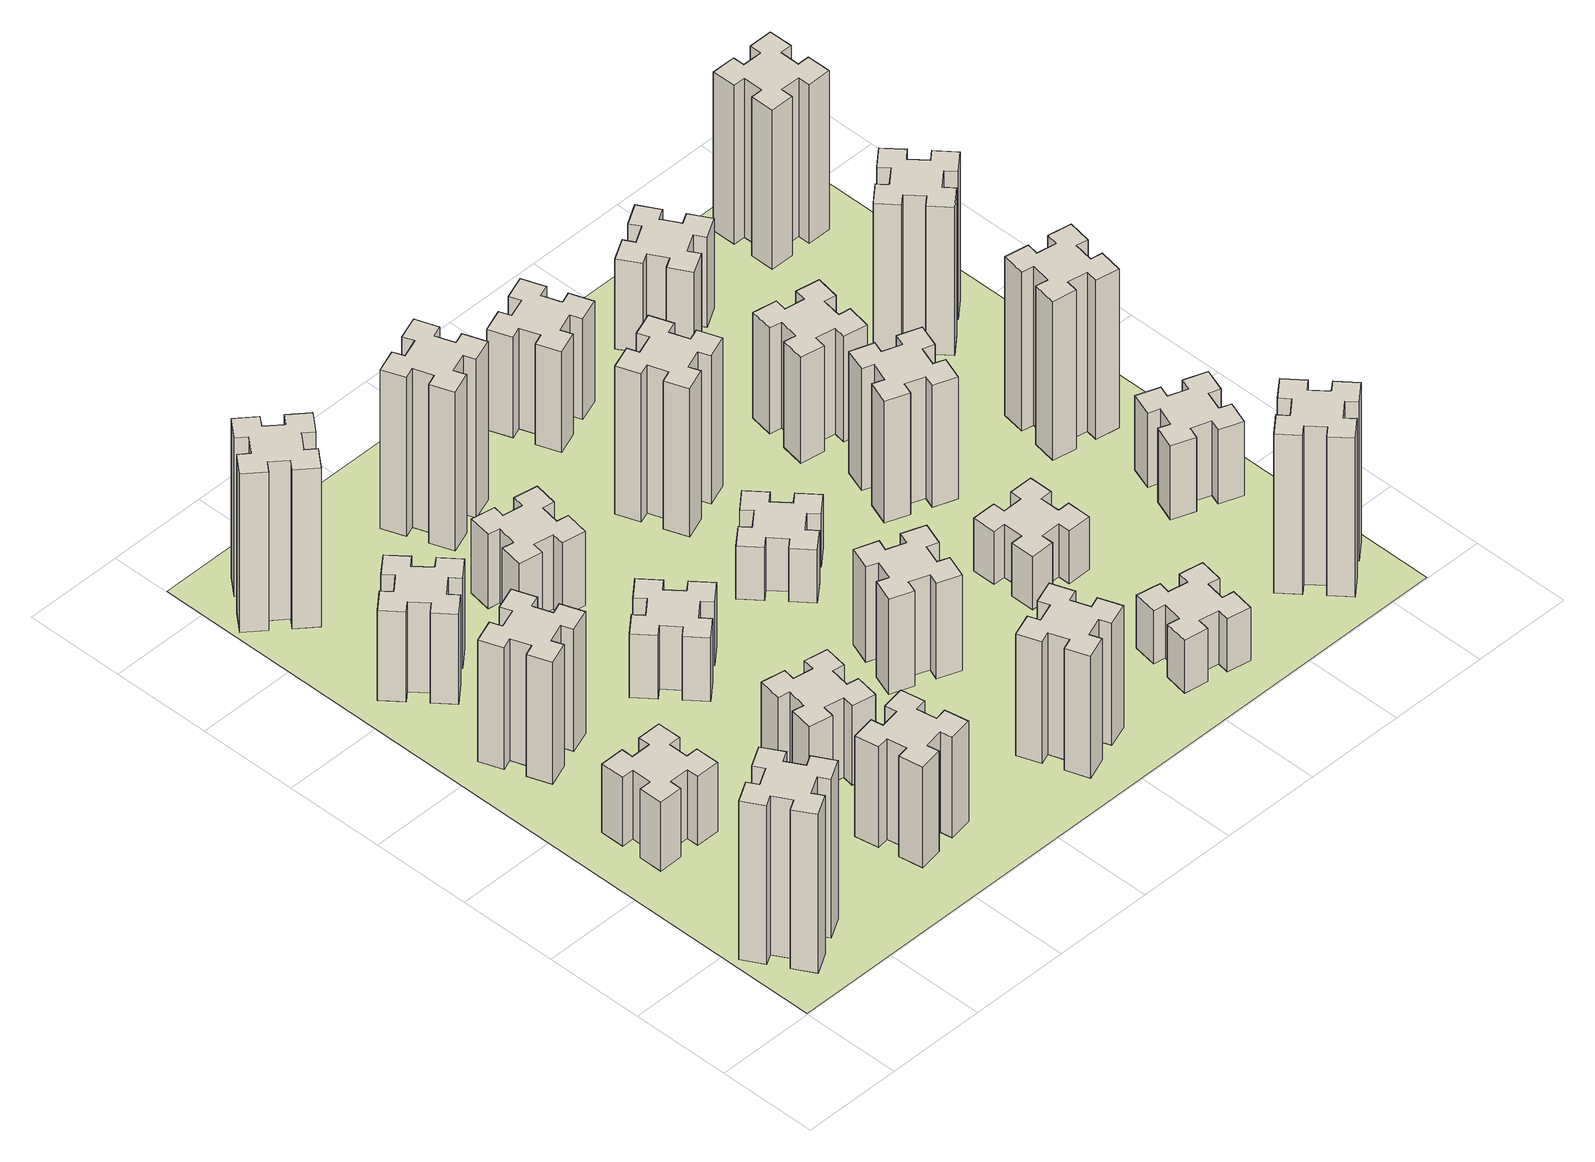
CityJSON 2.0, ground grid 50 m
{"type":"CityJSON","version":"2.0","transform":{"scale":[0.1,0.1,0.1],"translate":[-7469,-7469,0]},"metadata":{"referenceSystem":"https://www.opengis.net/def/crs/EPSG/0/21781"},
"CityObjects":{
"building1":{"type":"Building","attributes":{"class":"1000","function":"1000","usage":"1000","yearOfConstruction":2016,"roofType":"1000","measuredHeight":90,"storeysAboveGround":30,"storeysBelowGround":0},"geometry":[{"type":"Solid","lod":"1","boundaries":[[[[0,1,2,3,4,5,6,7,8,9,10,11,12,13,14,15,16,17,18,19]],[[17,16,20,21]],[[16,15,22,20]],[[15,14,23,22]],[[14,13,24,23]],[[13,12,25,24]],[[12,11,26,25]],[[11,10,27,26]],[[10,9,28,27]],[[9,8,29,28]],[[8,7,30,29]],[[7,6,31,30]],[[6,5,32,31]],[[5,4,33,32]],[[4,3,34,33]],[[3,2,35,34]],[[2,1,36,35]],[[1,0,37,36]],[[0,19,38,37]],[[19,18,39,38]],[[18,17,21,39]],[[24,25,26,27,28,29,30,31,32,33,34,35,36,37,38,39,21,20,22,23]]]]}]},
"building2":{"type":"Building","attributes":{"class":"1000","function":"1000","usage":"1000","yearOfConstruction":2016,"roofType":"1000","measuredHeight":39,"storeysAboveGround":30,"storeysBelowGround":0},"geometry":[{"type":"Solid","lod":"1","boundaries":[[[[40,41,42,43,44,45,46,47,48,49,50,51,52,53,54,55,56,57,58,59]],[[57,56,60,61]],[[56,55,62,60]],[[55,54,63,62]],[[54,53,64,63]],[[53,52,65,64]],[[52,51,66,65]],[[51,50,67,66]],[[50,49,68,67]],[[49,48,69,68]],[[48,47,70,69]],[[47,46,71,70]],[[46,45,72,71]],[[45,44,73,72]],[[44,43,74,73]],[[43,42,75,74]],[[42,41,76,75]],[[41,40,77,76]],[[40,59,78,77]],[[59,58,79,78]],[[58,57,61,79]],[[64,65,66,67,68,69,70,71,72,73,74,75,76,77,78,79,61,60,62,63]]]]}]},
"building3":{"type":"Building","attributes":{"class":"1000","function":"1000","usage":"1000","yearOfConstruction":2016,"roofType":"1000","measuredHeight":69,"storeysAboveGround":30,"storeysBelowGround":0},"geometry":[{"type":"Solid","lod":"1","boundaries":[[[[80,81,82,83,84,85,86,87,88,89,90,91,92,93,94,95,96,97,98,99]],[[97,96,100,101]],[[96,95,102,100]],[[95,94,103,102]],[[94,93,104,103]],[[93,92,105,104]],[[92,91,106,105]],[[91,90,107,106]],[[90,89,108,107]],[[89,88,109,108]],[[88,87,110,109]],[[87,86,111,110]],[[86,85,112,111]],[[85,84,113,112]],[[84,83,114,113]],[[83,82,115,114]],[[82,81,116,115]],[[81,80,117,116]],[[80,99,118,117]],[[99,98,119,118]],[[98,97,101,119]],[[104,105,106,107,108,109,110,111,112,113,114,115,116,117,118,119,101,100,102,103]]]]}]},
"building4":{"type":"Building","attributes":{"class":"1000","function":"1000","usage":"1000","yearOfConstruction":2016,"roofType":"1000","measuredHeight":51,"storeysAboveGround":30,"storeysBelowGround":0},"geometry":[{"type":"Solid","lod":"1","boundaries":[[[[120,121,122,123,124,125,126,127,128,129,130,131,132,133,134,135,136,137,138,139]],[[137,136,140,141]],[[136,135,142,140]],[[135,134,143,142]],[[134,133,144,143]],[[133,132,145,144]],[[132,131,146,145]],[[131,130,147,146]],[[130,129,148,147]],[[129,128,149,148]],[[128,127,150,149]],[[127,126,151,150]],[[126,125,152,151]],[[125,124,153,152]],[[124,123,154,153]],[[123,122,155,154]],[[122,121,156,155]],[[121,120,157,156]],[[120,139,158,157]],[[139,138,159,158]],[[138,137,141,159]],[[144,145,146,147,148,149,150,151,152,153,154,155,156,157,158,159,141,140,142,143]]]]}]},
"building5":{"type":"Building","attributes":{"class":"1000","function":"1000","usage":"1000","yearOfConstruction":2016,"roofType":"1000","measuredHeight":57,"storeysAboveGround":30,"storeysBelowGround":0},"geometry":[{"type":"Solid","lod":"1","boundaries":[[[[160,161,162,163,164,165,166,167,168,169,170,171,172,173,174,175,176,177,178,179]],[[177,176,180,181]],[[176,175,182,180]],[[175,174,183,182]],[[174,173,184,183]],[[173,172,185,184]],[[172,171,186,185]],[[171,170,187,186]],[[170,169,188,187]],[[169,168,189,188]],[[168,167,190,189]],[[167,166,191,190]],[[166,165,192,191]],[[165,164,193,192]],[[164,163,194,193]],[[163,162,195,194]],[[162,161,196,195]],[[161,160,197,196]],[[160,179,198,197]],[[179,178,199,198]],[[178,177,181,199]],[[184,185,186,187,188,189,190,191,192,193,194,195,196,197,198,199,181,180,182,183]]]]}]},
"building6":{"type":"Building","attributes":{"class":"1000","function":"1000","usage":"1000","yearOfConstruction":2016,"roofType":"1000","measuredHeight":90,"storeysAboveGround":30,"storeysBelowGround":0},"geometry":[{"type":"Solid","lod":"1","boundaries":[[[[200,201,202,203,204,205,206,207,208,209,210,211,212,213,214,215,216,217,218,219]],[[217,216,220,221]],[[216,215,222,220]],[[215,214,223,222]],[[214,213,224,223]],[[213,212,225,224]],[[212,211,226,225]],[[211,210,227,226]],[[210,209,228,227]],[[209,208,229,228]],[[208,207,230,229]],[[207,206,231,230]],[[206,205,232,231]],[[205,204,233,232]],[[204,203,234,233]],[[203,202,235,234]],[[202,201,236,235]],[[201,200,237,236]],[[200,219,238,237]],[[219,218,239,238]],[[218,217,221,239]],[[224,225,226,227,228,229,230,231,232,233,234,235,236,237,238,239,221,220,222,223]]]]}]},
"building7":{"type":"Building","attributes":{"class":"1000","function":"1000","usage":"1000","yearOfConstruction":2016,"roofType":"1000","measuredHeight":45,"storeysAboveGround":30,"storeysBelowGround":0},"geometry":[{"type":"Solid","lod":"1","boundaries":[[[[240,241,242,243,244,245,246,247,248,249,250,251,252,253,254,255,256,257,258,259]],[[257,256,260,261]],[[256,255,262,260]],[[255,254,263,262]],[[254,253,264,263]],[[253,252,265,264]],[[252,251,266,265]],[[251,250,267,266]],[[250,249,268,267]],[[249,248,269,268]],[[248,247,270,269]],[[247,246,271,270]],[[246,245,272,271]],[[245,244,273,272]],[[244,243,274,273]],[[243,242,275,274]],[[242,241,276,275]],[[241,240,277,276]],[[240,259,278,277]],[[259,258,279,278]],[[258,257,261,279]],[[264,265,266,267,268,269,270,271,272,273,274,275,276,277,278,279,261,260,262,263]]]]}]},
"building8":{"type":"Building","attributes":{"class":"1000","function":"1000","usage":"1000","yearOfConstruction":2016,"roofType":"1000","measuredHeight":36,"storeysAboveGround":30,"storeysBelowGround":0},"geometry":[{"type":"Solid","lod":"1","boundaries":[[[[280,281,282,283,284,285,286,287,288,289,290,291,292,293,294,295,296,297,298,299]],[[297,296,300,301]],[[296,295,302,300]],[[295,294,303,302]],[[294,293,304,303]],[[293,292,305,304]],[[292,291,306,305]],[[291,290,307,306]],[[290,289,308,307]],[[289,288,309,308]],[[288,287,310,309]],[[287,286,311,310]],[[286,285,312,311]],[[285,284,313,312]],[[284,283,314,313]],[[283,282,315,314]],[[282,281,316,315]],[[281,280,317,316]],[[280,299,318,317]],[[299,298,319,318]],[[298,297,301,319]],[[304,305,306,307,308,309,310,311,312,313,314,315,316,317,318,319,301,300,302,303]]]]}]},
"building9":{"type":"Building","attributes":{"class":"1000","function":"1000","usage":"1000","yearOfConstruction":2016,"roofType":"1000","measuredHeight":42,"storeysAboveGround":30,"storeysBelowGround":0},"geometry":[{"type":"Solid","lod":"1","boundaries":[[[[320,321,322,323,324,325,326,327,328,329,330,331,332,333,334,335,336,337,338,339]],[[337,336,340,341]],[[336,335,342,340]],[[335,334,343,342]],[[334,333,344,343]],[[333,332,345,344]],[[332,331,346,345]],[[331,330,347,346]],[[330,329,348,347]],[[329,328,349,348]],[[328,327,350,349]],[[327,326,351,350]],[[326,325,352,351]],[[325,324,353,352]],[[324,323,354,353]],[[323,322,355,354]],[[322,321,356,355]],[[321,320,357,356]],[[320,339,358,357]],[[339,338,359,358]],[[338,337,341,359]],[[344,345,346,347,348,349,350,351,352,353,354,355,356,357,358,359,341,340,342,343]]]]}]},
"building10":{"type":"Building","attributes":{"class":"1000","function":"1000","usage":"1000","yearOfConstruction":2016,"roofType":"1000","measuredHeight":69,"storeysAboveGround":30,"storeysBelowGround":0},"geometry":[{"type":"Solid","lod":"1","boundaries":[[[[360,361,362,363,364,365,366,367,368,369,370,371,372,373,374,375,376,377,378,379]],[[377,376,380,381]],[[376,375,382,380]],[[375,374,383,382]],[[374,373,384,383]],[[373,372,385,384]],[[372,371,386,385]],[[371,370,387,386]],[[370,369,388,387]],[[369,368,389,388]],[[368,367,390,389]],[[367,366,391,390]],[[366,365,392,391]],[[365,364,393,392]],[[364,363,394,393]],[[363,362,395,394]],[[362,361,396,395]],[[361,360,397,396]],[[360,379,398,397]],[[379,378,399,398]],[[378,377,381,399]],[[384,385,386,387,388,389,390,391,392,393,394,395,396,397,398,399,381,380,382,383]]]]}]},
"building11":{"type":"Building","attributes":{"class":"1000","function":"1000","usage":"1000","yearOfConstruction":2016,"roofType":"1000","measuredHeight":90,"storeysAboveGround":30,"storeysBelowGround":0},"geometry":[{"type":"Solid","lod":"1","boundaries":[[[[400,401,402,403,404,405,406,407,408,409,410,411,412,413,414,415,416,417,418,419]],[[417,416,420,421]],[[416,415,422,420]],[[415,414,423,422]],[[414,413,424,423]],[[413,412,425,424]],[[412,411,426,425]],[[411,410,427,426]],[[410,409,428,427]],[[409,408,429,428]],[[408,407,430,429]],[[407,406,431,430]],[[406,405,432,431]],[[405,404,433,432]],[[404,403,434,433]],[[403,402,435,434]],[[402,401,436,435]],[[401,400,437,436]],[[400,419,438,437]],[[419,418,439,438]],[[418,417,421,439]],[[424,425,426,427,428,429,430,431,432,433,434,435,436,437,438,439,421,420,422,423]]]]}]},
"building12":{"type":"Building","attributes":{"class":"1000","function":"1000","usage":"1000","yearOfConstruction":2016,"roofType":"1000","measuredHeight":54,"storeysAboveGround":30,"storeysBelowGround":0},"geometry":[{"type":"Solid","lod":"1","boundaries":[[[[440,441,442,443,444,445,446,447,448,449,450,451,452,453,454,455,456,457,458,459]],[[457,456,460,461]],[[456,455,462,460]],[[455,454,463,462]],[[454,453,464,463]],[[453,452,465,464]],[[452,451,466,465]],[[451,450,467,466]],[[450,449,468,467]],[[449,448,469,468]],[[448,447,470,469]],[[447,446,471,470]],[[446,445,472,471]],[[445,444,473,472]],[[444,443,474,473]],[[443,442,475,474]],[[442,441,476,475]],[[441,440,477,476]],[[440,459,478,477]],[[459,458,479,478]],[[458,457,461,479]],[[464,465,466,467,468,469,470,471,472,473,474,475,476,477,478,479,461,460,462,463]]]]}]},
"building13":{"type":"Building","attributes":{"class":"1000","function":"1000","usage":"1000","yearOfConstruction":2016,"roofType":"1000","measuredHeight":30,"storeysAboveGround":30,"storeysBelowGround":0},"geometry":[{"type":"Solid","lod":"1","boundaries":[[[[480,481,482,483,484,485,486,487,488,489,490,491,492,493,494,495,496,497,498,499]],[[497,496,500,501]],[[496,495,502,500]],[[495,494,503,502]],[[494,493,504,503]],[[493,492,505,504]],[[492,491,506,505]],[[491,490,507,506]],[[490,489,508,507]],[[489,488,509,508]],[[488,487,510,509]],[[487,486,511,510]],[[486,485,512,511]],[[485,484,513,512]],[[484,483,514,513]],[[483,482,515,514]],[[482,481,516,515]],[[481,480,517,516]],[[480,499,518,517]],[[499,498,519,518]],[[498,497,501,519]],[[504,505,506,507,508,509,510,511,512,513,514,515,516,517,518,519,501,500,502,503]]]]}]},
"building14":{"type":"Building","attributes":{"class":"1000","function":"1000","usage":"1000","yearOfConstruction":2016,"roofType":"1000","measuredHeight":84,"storeysAboveGround":30,"storeysBelowGround":0},"geometry":[{"type":"Solid","lod":"1","boundaries":[[[[520,521,522,523,524,525,526,527,528,529,530,531,532,533,534,535,536,537,538,539]],[[537,536,540,541]],[[536,535,542,540]],[[535,534,543,542]],[[534,533,544,543]],[[533,532,545,544]],[[532,531,546,545]],[[531,530,547,546]],[[530,529,548,547]],[[529,528,549,548]],[[528,527,550,549]],[[527,526,551,550]],[[526,525,552,551]],[[525,524,553,552]],[[524,523,554,553]],[[523,522,555,554]],[[522,521,556,555]],[[521,520,557,556]],[[520,539,558,557]],[[539,538,559,558]],[[538,537,541,559]],[[544,545,546,547,548,549,550,551,552,553,554,555,556,557,558,559,541,540,542,543]]]]}]},
"building15":{"type":"Building","attributes":{"class":"1000","function":"1000","usage":"1000","yearOfConstruction":2016,"roofType":"1000","measuredHeight":30,"storeysAboveGround":30,"storeysBelowGround":0},"geometry":[{"type":"Solid","lod":"1","boundaries":[[[[560,561,562,563,564,565,566,567,568,569,570,571,572,573,574,575,576,577,578,579]],[[577,576,580,581]],[[576,575,582,580]],[[575,574,583,582]],[[574,573,584,583]],[[573,572,585,584]],[[572,571,586,585]],[[571,570,587,586]],[[570,569,588,587]],[[569,568,589,588]],[[568,567,590,589]],[[567,566,591,590]],[[566,565,592,591]],[[565,564,593,592]],[[564,563,594,593]],[[563,562,595,594]],[[562,561,596,595]],[[561,560,597,596]],[[560,579,598,597]],[[579,578,599,598]],[[578,577,581,599]],[[584,585,586,587,588,589,590,591,592,593,594,595,596,597,598,599,581,580,582,583]]]]}]},
"building16":{"type":"Building","attributes":{"class":"1000","function":"1000","usage":"1000","yearOfConstruction":2016,"roofType":"1000","measuredHeight":57,"storeysAboveGround":30,"storeysBelowGround":0},"geometry":[{"type":"Solid","lod":"1","boundaries":[[[[600,601,602,603,604,605,606,607,608,609,610,611,612,613,614,615,616,617,618,619]],[[617,616,620,621]],[[616,615,622,620]],[[615,614,623,622]],[[614,613,624,623]],[[613,612,625,624]],[[612,611,626,625]],[[611,610,627,626]],[[610,609,628,627]],[[609,608,629,628]],[[608,607,630,629]],[[607,606,631,630]],[[606,605,632,631]],[[605,604,633,632]],[[604,603,634,633]],[[603,602,635,634]],[[602,601,636,635]],[[601,600,637,636]],[[600,619,638,637]],[[619,618,639,638]],[[618,617,621,639]],[[624,625,626,627,628,629,630,631,632,633,634,635,636,637,638,639,621,620,622,623]]]]}]},
"building17":{"type":"Building","attributes":{"class":"1000","function":"1000","usage":"1000","yearOfConstruction":2016,"roofType":"1000","measuredHeight":30,"storeysAboveGround":30,"storeysBelowGround":0},"geometry":[{"type":"Solid","lod":"1","boundaries":[[[[640,641,642,643,644,645,646,647,648,649,650,651,652,653,654,655,656,657,658,659]],[[657,656,660,661]],[[656,655,662,660]],[[655,654,663,662]],[[654,653,664,663]],[[653,652,665,664]],[[652,651,666,665]],[[651,650,667,666]],[[650,649,668,667]],[[649,648,669,668]],[[648,647,670,669]],[[647,646,671,670]],[[646,645,672,671]],[[645,644,673,672]],[[644,643,674,673]],[[643,642,675,674]],[[642,641,676,675]],[[641,640,677,676]],[[640,659,678,677]],[[659,658,679,678]],[[658,657,661,679]],[[664,665,666,667,668,669,670,671,672,673,674,675,676,677,678,679,661,660,662,663]]]]}]},
"building18":{"type":"Building","attributes":{"class":"1000","function":"1000","usage":"1000","yearOfConstruction":2016,"roofType":"1000","measuredHeight":69,"storeysAboveGround":30,"storeysBelowGround":0},"geometry":[{"type":"Solid","lod":"1","boundaries":[[[[680,681,682,683,684,685,686,687,688,689,690,691,692,693,694,695,696,697,698,699]],[[697,696,700,701]],[[696,695,702,700]],[[695,694,703,702]],[[694,693,704,703]],[[693,692,705,704]],[[692,691,706,705]],[[691,690,707,706]],[[690,689,708,707]],[[689,688,709,708]],[[688,687,710,709]],[[687,686,711,710]],[[686,685,712,711]],[[685,684,713,712]],[[684,683,714,713]],[[683,682,715,714]],[[682,681,716,715]],[[681,680,717,716]],[[680,699,718,717]],[[699,698,719,718]],[[698,697,701,719]],[[704,705,706,707,708,709,710,711,712,713,714,715,716,717,718,719,701,700,702,703]]]]}]},
"building19":{"type":"Building","attributes":{"class":"1000","function":"1000","usage":"1000","yearOfConstruction":2016,"roofType":"1000","measuredHeight":60,"storeysAboveGround":30,"storeysBelowGround":0},"geometry":[{"type":"Solid","lod":"1","boundaries":[[[[720,721,722,723,724,725,726,727,728,729,730,731,732,733,734,735,736,737,738,739]],[[737,736,740,741]],[[736,735,742,740]],[[735,734,743,742]],[[734,733,744,743]],[[733,732,745,744]],[[732,731,746,745]],[[731,730,747,746]],[[730,729,748,747]],[[729,728,749,748]],[[728,727,750,749]],[[727,726,751,750]],[[726,725,752,751]],[[725,724,753,752]],[[724,723,754,753]],[[723,722,755,754]],[[722,721,756,755]],[[721,720,757,756]],[[720,739,758,757]],[[739,738,759,758]],[[738,737,741,759]],[[744,745,746,747,748,749,750,751,752,753,754,755,756,757,758,759,741,740,742,743]]]]}]},
"building20":{"type":"Building","attributes":{"class":"1000","function":"1000","usage":"1000","yearOfConstruction":2016,"roofType":"1000","measuredHeight":90,"storeysAboveGround":30,"storeysBelowGround":0},"geometry":[{"type":"Solid","lod":"1","boundaries":[[[[760,761,762,763,764,765,766,767,768,769,770,771,772,773,774,775,776,777,778,779]],[[777,776,780,781]],[[776,775,782,780]],[[775,774,783,782]],[[774,773,784,783]],[[773,772,785,784]],[[772,771,786,785]],[[771,770,787,786]],[[770,769,788,787]],[[769,768,789,788]],[[768,767,790,789]],[[767,766,791,790]],[[766,765,792,791]],[[765,764,793,792]],[[764,763,794,793]],[[763,762,795,794]],[[762,761,796,795]],[[761,760,797,796]],[[760,779,798,797]],[[779,778,799,798]],[[778,777,781,799]],[[784,785,786,787,788,789,790,791,792,793,794,795,796,797,798,799,781,780,782,783]]]]}]},
"building21":{"type":"Building","attributes":{"class":"1000","function":"1000","usage":"1000","yearOfConstruction":2016,"roofType":"1000","measuredHeight":51,"storeysAboveGround":30,"storeysBelowGround":0},"geometry":[{"type":"Solid","lod":"1","boundaries":[[[[800,801,802,803,804,805,806,807,808,809,810,811,812,813,814,815,816,817,818,819]],[[817,816,820,821]],[[816,815,822,820]],[[815,814,823,822]],[[814,813,824,823]],[[813,812,825,824]],[[812,811,826,825]],[[811,810,827,826]],[[810,809,828,827]],[[809,808,829,828]],[[808,807,830,829]],[[807,806,831,830]],[[806,805,832,831]],[[805,804,833,832]],[[804,803,834,833]],[[803,802,835,834]],[[802,801,836,835]],[[801,800,837,836]],[[800,819,838,837]],[[819,818,839,838]],[[818,817,821,839]],[[824,825,826,827,828,829,830,831,832,833,834,835,836,837,838,839,821,820,822,823]]]]}]},
"building22":{"type":"Building","attributes":{"class":"1000","function":"1000","usage":"1000","yearOfConstruction":2016,"roofType":"1000","measuredHeight":42,"storeysAboveGround":30,"storeysBelowGround":0},"geometry":[{"type":"Solid","lod":"1","boundaries":[[[[840,841,842,843,844,845,846,847,848,849,850,851,852,853,854,855,856,857,858,859]],[[857,856,860,861]],[[856,855,862,860]],[[855,854,863,862]],[[854,853,864,863]],[[853,852,865,864]],[[852,851,866,865]],[[851,850,867,866]],[[850,849,868,867]],[[849,848,869,868]],[[848,847,870,869]],[[847,846,871,870]],[[846,845,872,871]],[[845,844,873,872]],[[844,843,874,873]],[[843,842,875,874]],[[842,841,876,875]],[[841,840,877,876]],[[840,859,878,877]],[[859,858,879,878]],[[858,857,861,879]],[[864,865,866,867,868,869,870,871,872,873,874,875,876,877,878,879,861,860,862,863]]]]}]},
"building23":{"type":"Building","attributes":{"class":"1000","function":"1000","usage":"1000","yearOfConstruction":2016,"roofType":"1000","measuredHeight":90,"storeysAboveGround":30,"storeysBelowGround":0},"geometry":[{"type":"Solid","lod":"1","boundaries":[[[[880,881,882,883,884,885,886,887,888,889,890,891,892,893,894,895,896,897,898,899]],[[897,896,900,901]],[[896,895,902,900]],[[895,894,903,902]],[[894,893,904,903]],[[893,892,905,904]],[[892,891,906,905]],[[891,890,907,906]],[[890,889,908,907]],[[889,888,909,908]],[[888,887,910,909]],[[887,886,911,910]],[[886,885,912,911]],[[885,884,913,912]],[[884,883,914,913]],[[883,882,915,914]],[[882,881,916,915]],[[881,880,917,916]],[[880,899,918,917]],[[899,898,919,918]],[[898,897,901,919]],[[904,905,906,907,908,909,910,911,912,913,914,915,916,917,918,919,901,900,902,903]]]]}]},
"building24":{"type":"Building","attributes":{"class":"1000","function":"1000","usage":"1000","yearOfConstruction":2016,"roofType":"1000","measuredHeight":84,"storeysAboveGround":30,"storeysBelowGround":0},"geometry":[{"type":"Solid","lod":"1","boundaries":[[[[920,921,922,923,924,925,926,927,928,929,930,931,932,933,934,935,936,937,938,939]],[[937,936,940,941]],[[936,935,942,940]],[[935,934,943,942]],[[934,933,944,943]],[[933,932,945,944]],[[932,931,946,945]],[[931,930,947,946]],[[930,929,948,947]],[[929,928,949,948]],[[928,927,950,949]],[[927,926,951,950]],[[926,925,952,951]],[[925,924,953,952]],[[924,923,954,953]],[[923,922,955,954]],[[922,921,956,955]],[[921,920,957,956]],[[920,939,958,957]],[[939,938,959,958]],[[938,937,941,959]],[[944,945,946,947,948,949,950,951,952,953,954,955,956,957,958,959,941,940,942,943]]]]}]},
"building25":{"type":"Building","attributes":{"class":"1000","function":"1000","usage":"1000","yearOfConstruction":2016,"roofType":"1000","measuredHeight":90,"storeysAboveGround":30,"storeysBelowGround":0},"geometry":[{"type":"Solid","lod":"1","boundaries":[[[[960,961,962,963,964,965,966,967,968,969,970,971,972,973,974,975,976,977,978,979]],[[977,976,980,981]],[[976,975,982,980]],[[975,974,983,982]],[[974,973,984,983]],[[973,972,985,984]],[[972,971,986,985]],[[971,970,987,986]],[[970,969,988,987]],[[969,968,989,988]],[[968,967,990,989]],[[967,966,991,990]],[[966,965,992,991]],[[965,964,993,992]],[[964,963,994,993]],[[963,962,995,994]],[[962,961,996,995]],[[961,960,997,996]],[[960,979,998,997]],[[979,978,999,998]],[[978,977,981,999]],[[984,985,986,987,988,989,990,991,992,993,994,995,996,997,998,999,981,980,982,983]]]]}]},
"landuse1":{"type":"LandUse","attributes":{"name":"plot1","function":"1010"},"geometry":[{"type":"MultiSurface","lod":"1","boundaries":[[[1000,1001,1002,1003]]]}]}
},
"vertices":[
[155,364,0],[205,277,0],[153,247,0],[213,143,0],[317,203,0],[287,255,0],[374,305,0],[404,253,0],[508,313,0],[448,417,0],[396,387,0],[346,474,0],[398,504,0],[338,608,0],[234,548,0],[264,496,0],[177,446,0],[147,498,0],[43,438,0],[103,334,0],[177,446,900],[147,498,900],[264,496,900],[234,548,900],[338,608,900],[398,504,900],[346,474,900],[396,387,900],[448,417,900],[508,313,900],[404,253,900],[374,305,900],[287,255,900],[317,203,900],[213,143,900],[153,247,900],[205,277,900],[155,364,900],[103,334,900],[43,438,900],
[485,1165,0],[485,1265,0],[545,1265,0],[545,1385,0],[425,1385,0],[425,1325,0],[325,1325,0],[325,1385,0],[205,1385,0],[205,1265,0],[265,1265,0],[265,1165,0],[205,1165,0],[205,1045,0],[325,1045,0],[325,1105,0],[425,1105,0],[425,1045,0],[545,1045,0],[545,1165,0],[425,1105,390],[425,1045,390],[325,1105,390],[325,1045,390],[205,1045,390],[205,1165,390],[265,1165,390],[265,1265,390],[205,1265,390],[205,1385,390],[325,1385,390],[325,1325,390],[425,1325,390],[425,1385,390],[545,1385,390],[545,1265,390],[485,1265,390],[485,1165,390],[545,1165,390],[545,1045,390],
[366,1835,0],[460,1869,0],[480,1813,0],[593,1854,0],[552,1967,0],[496,1946,0],[462,2040,0],[518,2060,0],[477,2173,0],[364,2132,0],[385,2076,0],[291,2042,0],[270,2098,0],[157,2057,0],[199,1944,0],[255,1965,0],[289,1871,0],[233,1850,0],[274,1737,0],[387,1779,0],[289,1871,690],[233,1850,690],[255,1965,690],[199,1944,690],[157,2057,690],[270,2098,690],[291,2042,690],[385,2076,690],[364,2132,690],[477,2173,690],[518,2060,690],[462,2040,690],[496,1946,690],[552,1967,690],[593,1854,690],[480,1813,690],[460,1869,690],[366,1835,690],[387,1779,690],[274,1737,690],
[492,2628,0],[427,2704,0],[473,2743,0],[396,2835,0],[304,2758,0],[343,2712,0],[266,2647,0],[228,2693,0],[136,2616,0],[213,2524,0],[259,2563,0],[323,2486,0],[277,2448,0],[354,2356,0],[446,2433,0],[408,2479,0],[484,2543,0],[523,2497,0],[615,2574,0],[538,2666,0],[484,2543,510],[523,2497,510],[408,2479,510],[446,2433,510],[354,2356,510],[277,2448,510],[323,2486,510],[259,2563,510],[213,2524,510],[136,2616,510],[228,2693,510],[266,2647,510],[343,2712,510],[304,2758,510],[396,2835,510],[473,2743,510],[427,2704,510],[492,2628,510],[538,2666,510],[615,2574,510],
[1085,358,0],[1184,376,0],[1194,317,0],[1312,337,0],[1291,456,0],[1232,445,0],[1215,544,0],[1274,554,0],[1253,672,0],[1135,651,0],[1145,592,0],[1047,575,0],[1037,634,0],[918,613,0],[939,495,0],[998,505,0],[1016,407,0],[957,397,0],[977,278,0],[1096,299,0],[1016,407,570],[957,397,570],[998,505,570],[939,495,570],[918,613,570],[1037,634,570],[1047,575,570],[1145,592,570],[1135,651,570],[1253,672,570],[1274,554,570],[1215,544,570],[1232,445,570],[1291,456,570],[1312,337,570],[1194,317,570],[1184,376,570],[1085,358,570],[1096,299,570],[977,278,570],
[384,3387,0],[308,3452,0],[346,3498,0],[254,3575,0],[177,3483,0],[223,3444,0],[159,3368,0],[113,3406,0],[36,3314,0],[128,3237,0],[166,3283,0],[243,3219,0],[204,3173,0],[296,3096,0],[373,3188,0],[327,3226,0],[392,3303,0],[438,3264,0],[515,3356,0],[423,3433,0],[392,3303,900],[438,3264,900],[327,3226,900],[373,3188,900],[296,3096,900],[204,3173,900],[243,3219,900],[166,3283,900],[128,3237,900],[36,3314,900],[113,3406,900],[159,3368,900],[223,3444,900],[177,3483,900],[254,3575,900],[346,3498,900],[308,3452,900],[384,3387,900],[423,3433,900],[515,3356,900],
[1047,916,0],[1145,898,0],[1135,839,0],[1253,818,0],[1274,937,0],[1215,947,0],[1232,1045,0],[1291,1035,0],[1312,1153,0],[1194,1174,0],[1184,1115,0],[1085,1132,0],[1096,1191,0],[977,1212,0],[957,1094,0],[1016,1084,0],[998,985,0],[939,996,0],[918,877,0],[1037,857,0],[998,985,450],[939,996,450],[1016,1084,450],[957,1094,450],[977,1212,450],[1096,1191,450],[1085,1132,450],[1184,1115,450],[1194,1174,450],[1312,1153,450],[1291,1035,450],[1232,1045,450],[1215,947,450],[1274,937,450],[1253,818,450],[1135,839,450],[1145,898,450],[1047,916,450],[1037,857,450],[918,877,450],
[1083,1972,0],[1006,1907,0],[968,1953,0],[876,1876,0],[953,1784,0],[999,1823,0],[1063,1746,0],[1017,1708,0],[1094,1616,0],[1186,1693,0],[1148,1739,0],[1224,1803,0],[1263,1757,0],[1355,1834,0],[1278,1926,0],[1232,1888,0],[1167,1964,0],[1213,2003,0],[1136,2095,0],[1044,2018,0],[1167,1964,360],[1213,2003,360],[1232,1888,360],[1278,1926,360],[1355,1834,360],[1263,1757,360],[1224,1803,360],[1148,1739,360],[1186,1693,360],[1094,1616,360],[1017,1708,360],[1063,1746,360],[999,1823,360],[953,1784,360],[876,1876,360],[968,1953,360],[1006,1907,360],[1083,1972,360],[1044,2018,360],[1136,2095,360],
[1115,2527,0],[1132,2625,0],[1191,2615,0],[1212,2733,0],[1094,2754,0],[1084,2695,0],[985,2712,0],[996,2771,0],[877,2792,0],[857,2674,0],[916,2664,0],[898,2565,0],[839,2576,0],[818,2457,0],[937,2437,0],[947,2496,0],[1045,2478,0],[1035,2419,0],[1153,2398,0],[1174,2517,0],[1045,2478,420],[1035,2419,420],[947,2496,420],[937,2437,420],[818,2457,420],[839,2576,420],[898,2565,420],[916,2664,420],[857,2674,420],[877,2792,420],[996,2771,420],[985,2712,420],[1084,2695,420],[1094,2754,420],[1212,2733,420],[1191,2615,420],[1132,2625,420],[1115,2527,420],[1174,2517,420],[1153,2398,420],
[1965,496,0],[1871,462,0],[1850,518,0],[1737,477,0],[1779,364,0],[1835,385,0],[1869,291,0],[1813,270,0],[1854,157,0],[1967,199,0],[1946,255,0],[2040,289,0],[2060,233,0],[2173,274,0],[2132,387,0],[2076,366,0],[2042,460,0],[2098,480,0],[2057,593,0],[1944,552,0],[2042,460,690],[2098,480,690],[2076,366,690],[2132,387,690],[2173,274,690],[2060,233,690],[2040,289,690],[1946,255,690],[1967,199,690],[1854,157,690],[1813,270,690],[1869,291,690],[1835,385,690],[1779,364,690],[1737,477,690],[1850,518,690],[1871,462,690],[1965,496,690],[1944,552,690],[2057,593,690],
[1125,3356,0],[1031,3322,0],[1010,3378,0],[897,3337,0],[939,3224,0],[995,3245,0],[1029,3151,0],[973,3130,0],[1014,3017,0],[1127,3059,0],[1106,3115,0],[1200,3149,0],[1220,3093,0],[1333,3134,0],[1292,3247,0],[1236,3226,0],[1202,3320,0],[1258,3340,0],[1217,3453,0],[1104,3412,0],[1202,3320,900],[1258,3340,900],[1236,3226,900],[1292,3247,900],[1333,3134,900],[1220,3093,900],[1200,3149,900],[1106,3115,900],[1127,3059,900],[1014,3017,900],[973,3130,900],[1029,3151,900],[995,3245,900],[939,3224,900],[897,3337,900],[1010,3378,900],[1031,3322,900],[1125,3356,900],[1104,3412,900],[1217,3453,900],
[1769,1300,0],[1735,1206,0],[1679,1227,0],[1637,1114,0],[1750,1073,0],[1771,1129,0],[1865,1095,0],[1844,1039,0],[1957,997,0],[1998,1110,0],[1942,1131,0],[1976,1225,0],[2032,1204,0],[2073,1317,0],[1960,1358,0],[1940,1302,0],[1846,1336,0],[1867,1392,0],[1754,1433,0],[1713,1320,0],[1846,1336,540],[1867,1392,540],[1940,1302,540],[1960,1358,540],[2073,1317,540],[2032,1204,540],[1976,1225,540],[1942,1131,540],[1998,1110,540],[1957,997,540],[1844,1039,540],[1865,1095,540],[1771,1129,540],[1750,1073,540],[1637,1114,540],[1679,1227,540],[1735,1206,540],[1769,1300,540],[1713,1320,540],[1754,1433,540],
[1972,1988,0],[1907,2064,0],[1953,2103,0],[1876,2195,0],[1784,2118,0],[1823,2072,0],[1746,2007,0],[1708,2053,0],[1616,1976,0],[1693,1884,0],[1739,1923,0],[1803,1846,0],[1757,1808,0],[1834,1716,0],[1926,1793,0],[1888,1839,0],[1964,1903,0],[2003,1857,0],[2095,1934,0],[2018,2026,0],[1964,1903,300],[2003,1857,300],[1888,1839,300],[1926,1793,300],[1834,1716,300],[1757,1808,300],[1803,1846,300],[1739,1923,300],[1693,1884,300],[1616,1976,300],[1708,2053,300],[1746,2007,300],[1823,2072,300],[1784,2118,300],[1876,2195,300],[1953,2103,300],[1907,2064,300],[1972,1988,300],[2018,2026,300],[2095,1934,300],
[1976,2586,0],[1942,2680,0],[1998,2700,0],[1957,2813,0],[1844,2772,0],[1865,2716,0],[1771,2682,0],[1750,2738,0],[1637,2697,0],[1679,2584,0],[1735,2605,0],[1769,2511,0],[1713,2490,0],[1754,2377,0],[1867,2419,0],[1846,2475,0],[1940,2509,0],[1960,2453,0],[2073,2494,0],[2032,2607,0],[1940,2509,840],[1960,2453,840],[1846,2475,840],[1867,2419,840],[1754,2377,840],[1713,2490,840],[1769,2511,840],[1735,2605,840],[1679,2584,840],[1637,2697,840],[1750,2738,840],[1771,2682,840],[1865,2716,840],[1844,2772,840],[1957,2813,840],[1998,2700,840],[1942,2680,840],[1976,2586,840],[2032,2607,840],[2073,2494,840],
[2596,444,0],[2578,345,0],[2519,356,0],[2498,237,0],[2617,217,0],[2627,276,0],[2725,258,0],[2715,199,0],[2833,178,0],[2854,297,0],[2795,307,0],[2812,405,0],[2871,395,0],[2892,513,0],[2774,534,0],[2764,475,0],[2665,492,0],[2676,551,0],[2557,572,0],[2537,454,0],[2665,492,300],[2676,551,300],[2764,475,300],[2774,534,300],[2892,513,300],[2871,395,300],[2812,405,300],[2795,307,300],[2854,297,300],[2833,178,300],[2715,199,300],[2725,258,300],[2627,276,300],[2617,217,300],[2498,237,300],[2519,356,300],[2578,345,300],[2596,444,300],[2537,454,300],[2557,572,300],
[1846,3215,0],[1940,3249,0],[1960,3193,0],[2073,3234,0],[2032,3347,0],[1976,3326,0],[1942,3420,0],[1998,3440,0],[1957,3553,0],[1844,3512,0],[1865,3456,0],[1771,3422,0],[1750,3478,0],[1637,3437,0],[1679,3324,0],[1735,3345,0],[1769,3251,0],[1713,3230,0],[1754,3117,0],[1867,3159,0],[1769,3251,570],[1713,3230,570],[1735,3345,570],[1679,3324,570],[1637,3437,570],[1750,3478,570],[1771,3422,570],[1865,3456,570],[1844,3512,570],[1957,3553,570],[1998,3440,570],[1942,3420,570],[1976,3326,570],[2032,3347,570],[2073,3234,570],[1960,3193,570],[1940,3249,570],[1846,3215,570],[1867,3159,570],[1754,3117,570],
[2705,1165,0],[2705,1265,0],[2765,1265,0],[2765,1385,0],[2645,1385,0],[2645,1325,0],[2545,1325,0],[2545,1385,0],[2425,1385,0],[2425,1265,0],[2485,1265,0],[2485,1165,0],[2425,1165,0],[2425,1045,0],[2545,1045,0],[2545,1105,0],[2645,1105,0],[2645,1045,0],[2765,1045,0],[2765,1165,0],[2645,1105,300],[2645,1045,300],[2545,1105,300],[2545,1045,300],[2425,1045,300],[2425,1165,300],[2485,1165,300],[2485,1265,300],[2425,1265,300],[2425,1385,300],[2545,1385,300],[2545,1325,300],[2645,1325,300],[2645,1385,300],[2765,1385,300],[2765,1265,300],[2705,1265,300],[2705,1165,300],[2765,1165,300],[2765,1045,300],
[2682,1871,0],[2716,1965,0],[2772,1944,0],[2813,2057,0],[2700,2098,0],[2680,2042,0],[2586,2076,0],[2607,2132,0],[2494,2173,0],[2453,2060,0],[2509,2040,0],[2475,1946,0],[2419,1967,0],[2377,1854,0],[2490,1813,0],[2511,1869,0],[2605,1835,0],[2584,1779,0],[2697,1737,0],[2738,1850,0],[2605,1835,690],[2584,1779,690],[2511,1869,690],[2490,1813,690],[2377,1854,690],[2419,1967,690],[2475,1946,690],[2509,2040,690],[2453,2060,690],[2494,2173,690],[2607,2132,690],[2586,2076,690],[2680,2042,690],[2700,2098,690],[2813,2057,690],[2772,1944,690],[2716,1965,690],[2682,1871,690],[2738,1850,690],[2697,1737,690],
[2496,2564,0],[2478,2465,0],[2419,2476,0],[2398,2357,0],[2517,2337,0],[2527,2396,0],[2625,2378,0],[2615,2319,0],[2733,2298,0],[2754,2417,0],[2695,2427,0],[2712,2525,0],[2771,2515,0],[2792,2633,0],[2674,2654,0],[2664,2595,0],[2565,2612,0],[2576,2671,0],[2457,2692,0],[2437,2574,0],[2565,2612,600],[2576,2671,600],[2664,2595,600],[2674,2654,600],[2792,2633,600],[2771,2515,600],[2712,2525,600],[2695,2427,600],[2754,2417,600],[2733,2298,600],[2615,2319,600],[2625,2378,600],[2527,2396,600],[2517,2337,600],[2398,2357,600],[2419,2476,600],[2478,2465,600],[2496,2564,600],[2437,2574,600],[2457,2692,600],
[3468,259,0],[3544,323,0],[3583,277,0],[3675,354,0],[3598,446,0],[3552,408,0],[3487,484,0],[3533,523,0],[3456,615,0],[3364,538,0],[3403,492,0],[3326,427,0],[3288,473,0],[3196,396,0],[3273,304,0],[3319,343,0],[3383,266,0],[3337,228,0],[3414,136,0],[3506,213,0],[3383,266,900],[3337,228,900],[3319,343,900],[3273,304,900],[3196,396,900],[3288,473,900],[3326,427,900],[3403,492,900],[3364,538,900],[3456,615,900],[3533,523,900],[3487,484,900],[3552,408,900],[3598,446,900],[3675,354,900],[3583,277,900],[3544,323,900],[3468,259,900],[3506,213,900],[3414,136,900],
[2716,3347,0],[2666,3434,0],[2718,3464,0],[2658,3568,0],[2554,3508,0],[2584,3456,0],[2497,3406,0],[2467,3458,0],[2363,3398,0],[2423,3294,0],[2475,3324,0],[2525,3237,0],[2473,3207,0],[2533,3103,0],[2637,3163,0],[2607,3215,0],[2694,3265,0],[2724,3213,0],[2828,3273,0],[2768,3377,0],[2694,3265,510],[2724,3213,510],[2607,3215,510],[2637,3163,510],[2533,3103,510],[2473,3207,510],[2525,3237,510],[2475,3324,510],[2423,3294,510],[2363,3398,510],[2467,3458,510],[2497,3406,510],[2584,3456,510],[2554,3508,510],[2658,3568,510],[2718,3464,510],[2666,3434,510],[2716,3347,510],[2768,3377,510],[2828,3273,510],
[3351,1029,0],[3445,995,0],[3424,939,0],[3537,897,0],[3578,1010,0],[3522,1031,0],[3556,1125,0],[3612,1104,0],[3653,1217,0],[3540,1258,0],[3520,1202,0],[3426,1236,0],[3447,1292,0],[3334,1333,0],[3293,1220,0],[3349,1200,0],[3315,1106,0],[3259,1127,0],[3217,1014,0],[3330,973,0],[3315,1106,420],[3259,1127,420],[3349,1200,420],[3293,1220,420],[3334,1333,420],[3447,1292,420],[3426,1236,420],[3520,1202,420],[3540,1258,420],[3653,1217,420],[3612,1104,420],[3556,1125,420],[3522,1031,420],[3578,1010,420],[3537,897,420],[3424,939,420],[3445,995,420],[3351,1029,420],[3330,973,420],[3217,1014,420],
[3267,1656,0],[3365,1638,0],[3355,1579,0],[3473,1558,0],[3494,1677,0],[3435,1687,0],[3452,1785,0],[3511,1775,0],[3532,1893,0],[3414,1914,0],[3404,1855,0],[3305,1872,0],[3316,1931,0],[3197,1952,0],[3177,1834,0],[3236,1824,0],[3218,1725,0],[3159,1736,0],[3138,1617,0],[3257,1597,0],[3218,1725,900],[3159,1736,900],[3236,1824,900],[3177,1834,900],[3197,1952,900],[3316,1931,900],[3305,1872,900],[3404,1855,900],[3414,1914,900],[3532,1893,900],[3511,1775,900],[3452,1785,900],[3435,1687,900],[3494,1677,900],[3473,1558,900],[3355,1579,900],[3365,1638,900],[3267,1656,900],[3257,1597,900],[3138,1617,900],
[3452,2628,0],[3387,2704,0],[3433,2743,0],[3356,2835,0],[3264,2758,0],[3303,2712,0],[3226,2647,0],[3188,2693,0],[3096,2616,0],[3173,2524,0],[3219,2563,0],[3283,2486,0],[3237,2448,0],[3314,2356,0],[3406,2433,0],[3368,2479,0],[3444,2543,0],[3483,2497,0],[3575,2574,0],[3498,2666,0],[3444,2543,840],[3483,2497,840],[3368,2479,840],[3406,2433,840],[3314,2356,840],[3237,2448,840],[3283,2486,840],[3219,2563,840],[3173,2524,840],[3096,2616,840],[3188,2693,840],[3226,2647,840],[3303,2712,840],[3264,2758,840],[3356,2835,840],[3433,2743,840],[3387,2704,840],[3452,2628,840],[3498,2666,840],[3575,2574,840],
[3285,3325,0],[3385,3325,0],[3385,3265,0],[3505,3265,0],[3505,3385,0],[3445,3385,0],[3445,3485,0],[3505,3485,0],[3505,3605,0],[3385,3605,0],[3385,3545,0],[3285,3545,0],[3285,3605,0],[3165,3605,0],[3165,3485,0],[3225,3485,0],[3225,3385,0],[3165,3385,0],[3165,3265,0],[3285,3265,0],[3225,3385,900],[3165,3385,900],[3225,3485,900],[3165,3485,900],[3165,3605,900],[3285,3605,900],[3285,3545,900],[3385,3545,900],[3385,3605,900],[3505,3605,900],[3505,3485,900],[3445,3485,900],[3445,3385,900],[3505,3385,900],[3505,3265,900],[3385,3265,900],[3385,3325,900],[3285,3325,900],[3285,3265,900],[3165,3265,900],
[5,3705,0],[3705,3705,0],[3705,5,0],[5,5,0]
]}
